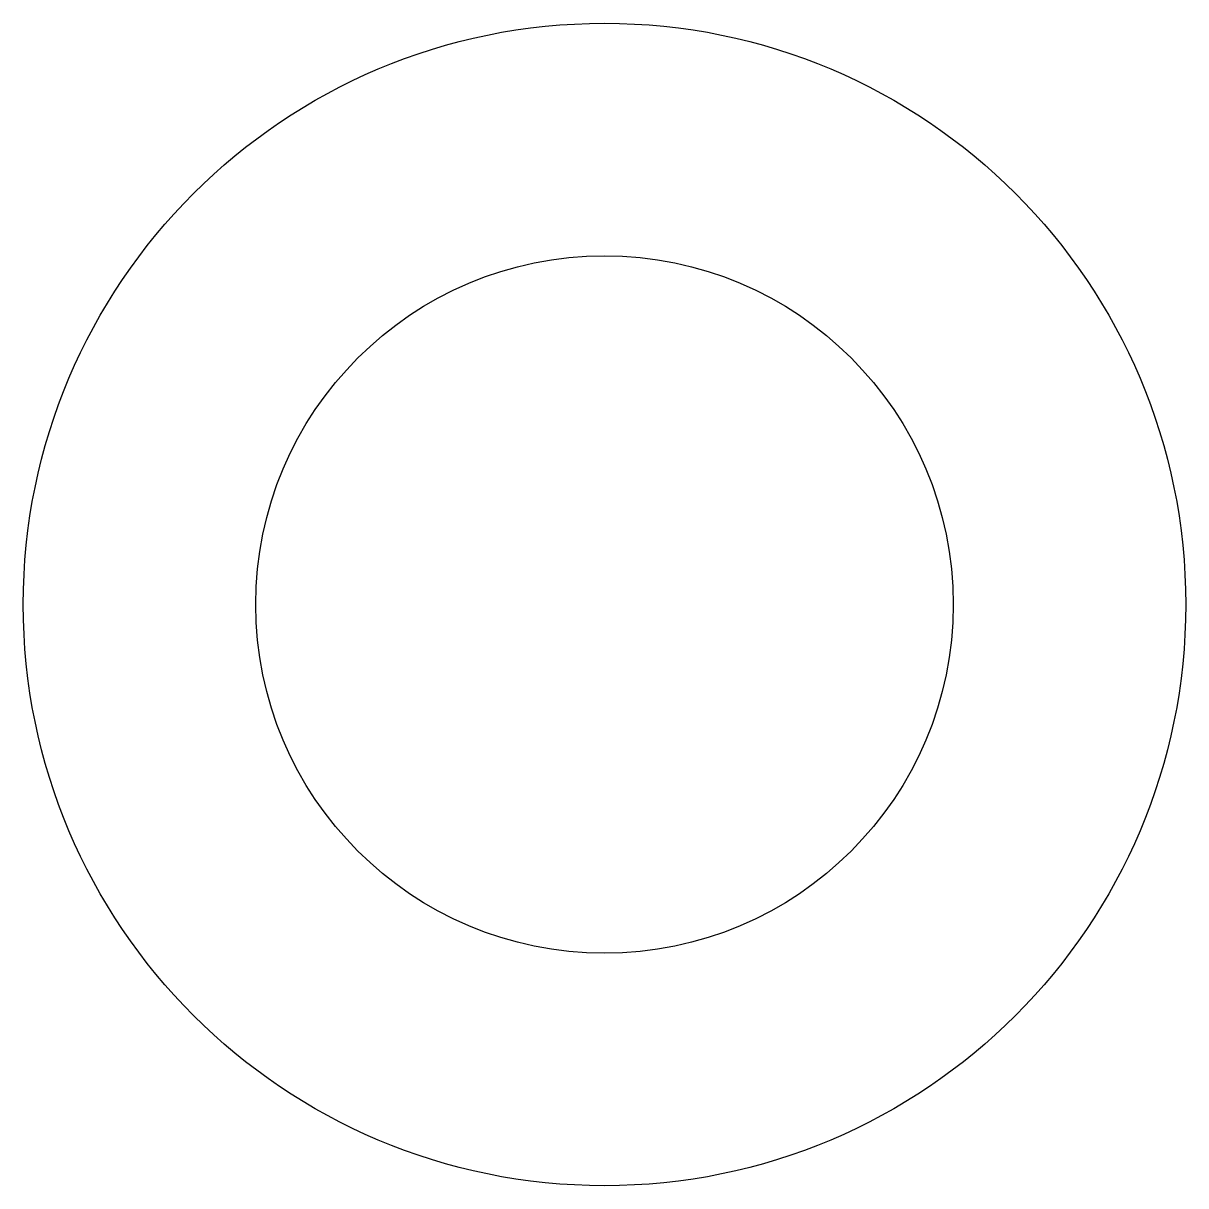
# Model space of a CAD drawing. Extents: x -20 to 5, y -12.5 to 12.5.
import ezdxf

# ---------------------------------------------------------------- set-up
doc = ezdxf.new("R2010")
doc.units = 0
doc.layers.add('INTERIOR_LOOPS', color=7, linetype='CONTINUOUS')
doc.layers.add('OUTER_LOOP', color=7, linetype='CONTINUOUS')

msp = doc.modelspace()

# ---------------------------------------------------------------- linework, layer by layer
at = {"layer": 'INTERIOR_LOOPS', "color": 3, "linetype": 'CONTINUOUS'}
msp.add_circle((-7.5, 0), 7.5, dxfattribs=at)
at = {"layer": 'OUTER_LOOP', "color": 3, "linetype": 'CONTINUOUS'}
msp.add_circle((-7.5, 0), 12.5, dxfattribs=at)

doc.saveas('drawing.dxf')
